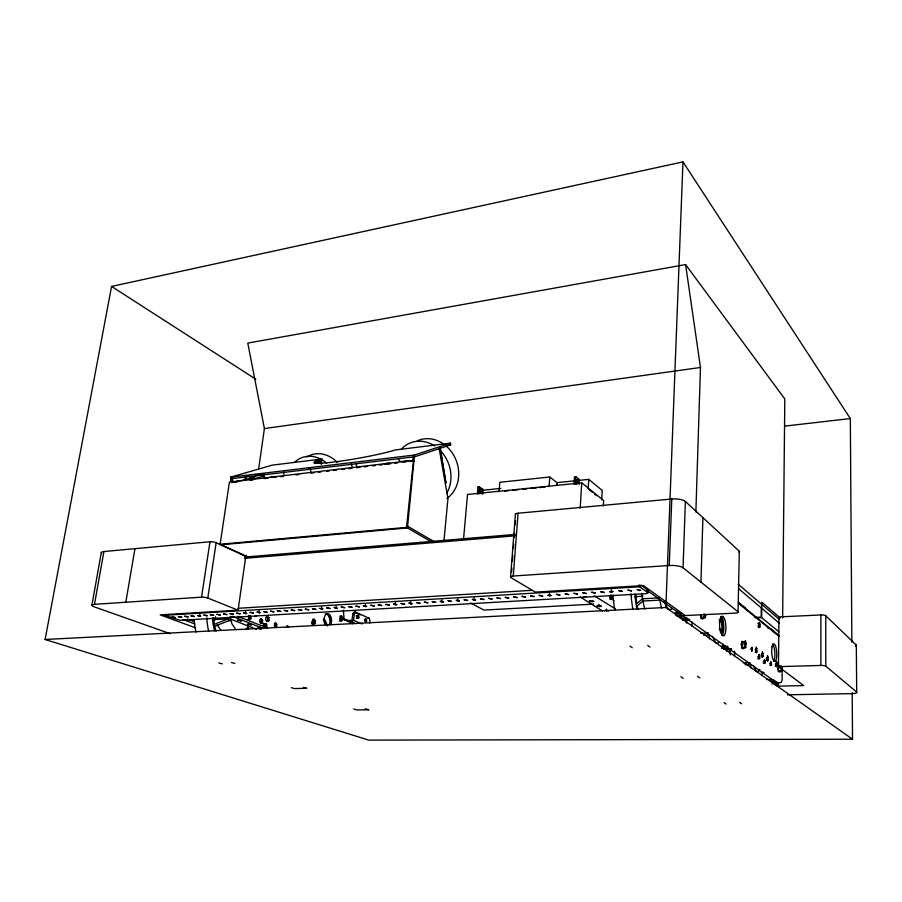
<?xml version="1.0" encoding="UTF-8"?>
<svg xmlns="http://www.w3.org/2000/svg" width="902" height="902" viewBox="0 0 902 902"><rect width="100%" height="100%" fill="white"/><g stroke="black" fill="none" stroke-linecap="round" stroke-linejoin="round"><path stroke-width="1.35" d="M787.547 694.799L851.15 693.649A7.498 1.432 1.6 0 0 856.697 692.071L825.815 666.195A4.036 0.846 1.6 0 0 820.876 665.451L820.888 614.972L778.967 616.9L778.449 666.646M245.603 613.574L243.393 612.796L246.753 613.416L245.603 613.574L245.603 611.522M741.624 645.764L742.166 642.957M782.632 618.005L784.808 398.955L685.599 264.579L247.791 343.098L264.399 428.574L258.649 468.95M782.124 668.946L782.124 680.164L781.233 682.543L776.836 682.837L646.621 590.088M366.629 621.185L365.964 618.941L364.758 619.144L365.096 621.478L366.629 621.185L365.795 621.715L365.163 620.779L365.964 618.941M766.508 679.533L770.725 679.432L770.703 681.348L773.172 681.709L778.189 685.159L778.753 683.693M773.172 681.709L773.194 679.792L770.725 679.432M199.725 616.258L197.482 615.502L200.819 616.111L199.725 616.258L199.748 614.239M358.849 617.712L358.173 615.446L357.361 617.295L358.004 618.242L358.849 617.712L356.527 618.321L358.004 618.242M761.299 607.959L761.153 617.137L754.568 617.453M778.866 631.851L761.638 617.599L761.863 602.198L780.253 618.017M738.05 611.748L683.062 567.798A10.677 2.988 2.4 0 0 669.25 565.498L513.283 576.028A4.995 1.342 4.4 0 0 511.13 577.697L535.348 592.107L643.385 585.567L685.261 615.559L734.938 613.157A4.86 1.206 2 0 0 738.05 611.748L739.313 551.246L685.362 501.456A10.508 3.428 2 0 0 671.787 499.009L518.086 513.227A4.916 1.545 4.3 0 0 515.504 514.749M266.834 626.123L266.056 623.722L264.805 623.936L265.177 626.45L266.834 626.123L265.819 626.71L263.666 625.097L263.982 623.496L264.951 624.308L264.76 625.56L263.226 625.402L263.542 624.071L266.056 623.722M268.943 620.587L269.01 617.69L267.488 616.055L266.518 616.393L267.623 618.738L267.217 621.128L268.943 620.587L267.048 621.67L265.628 619.775L265.876 617.306L267.488 616.055M276.666 626.112L276.711 624.116L275.674 622.989L274.512 623.237L274.997 626.507L276.666 626.112L275.369 626.856L274.411 625.56L274.58 623.857L275.674 622.989M262.527 622.718L262.595 620.26L261.287 618.873L260.227 619.167L261.174 621.162L260.825 623.181L262.527 622.718L260.915 623.632L259.708 622.03L259.911 619.945L261.287 618.873M250.891 618.682L250.948 616.63L249.854 615.468L248.693 616.359L248.512 618.096L249.527 619.437L250.891 618.682L247.937 619.527M700.955 582.083L702.906 517.635M695.87 512.032L700.471 367.475L685.599 264.579M683.062 567.798L685.362 501.456M852.525 739.223L665.856 607.474L682.972 161.886L111.566 286.43L45.1 639.484L368.749 740.114L852.525 739.223L852.21 692.815M669.25 565.498L671.787 499.009M647.997 592.839L639.687 586.807L164.829 615.265L179.994 620.305L646.599 593.617L647.997 592.839L648.098 590.449L640.882 585.026M601.713 499.855L602.232 490.44L588.735 479.379L579.084 480.371M603.314 506.067L603.618 500.475L581.734 482.841L467.529 494.454L463.538 539.193M588.172 488.974L588.735 479.379M579.061 484.509L579.366 479.582L575.803 476.707L574.495 476.842L574.033 484.261M580.2 508.097L581.734 482.841M575.341 484.126L575.803 476.707M556.827 485.445L557.019 482.638L549.769 477.011L499.821 482.277L499.065 491.669M549.115 486.584L549.769 477.011M721.69 634.388L721.882 631.592M513.283 576.028L518.086 513.227M510.577 576.976L515.403 514.343M511.558 572.139L511.874 567.967M512.415 561.021L512.832 555.463M513.373 548.506L513.689 544.346M514.23 537.389L514.546 533.229M515.189 524.885L515.504 520.713M341.632 616.01L340.054 616.979L340.02 619.618L341.306 621.106L342.636 619.956L342.828 617.723L341.632 616.01L340.144 616.089L341.351 618.276L340.798 620.689L339.299 620.959M478.612 493.946L479.233 486.787L478.026 486.911L477.406 494.07M482.75 494.251L483.156 489.504L479.233 486.787M315.305 623.305L315.52 621.004L314.257 619.223L312.723 619.313L314.009 621.568L313.411 624.06L315.305 623.305L313.885 624.5L312.52 622.966L312.566 620.238L314.257 619.223M444.032 540.163L447.944 498.58L439.195 448.632M412.89 461.012L413.319 456.931M431.303 541.798L406.52 527.377L413.477 460.336L229.412 482.085L220.122 544.267L247.791 556.94M369.64 623.102L369.967 620.384L369.2 618.253L355.591 612.108L354.114 612.187L352.93 613.473L351.96 620.283L346.368 620.599M351.893 622.053L353.539 620.272L354.407 613.394L355.591 612.108M311.686 624.037L312.081 621.275M312.701 624.534L313.287 620.373M195.542 627.86L160.218 614.871L238.072 610.192L245.772 556.32L216.142 542.733A4.409 1.161 8 0 0 209.974 541.764L103.899 551.539A8.524 2.063 8.8 0 0 101.543 553.208M245.953 558.056L246.347 555.271M357.316 618.017L356.978 615.649M230.619 481.465L230.698 477.147L272.145 465.161L321.811 459.028L322.104 460.584L319.612 461.317A44.57 3.653 -10.1 0 0 315.474 462.94M231.69 482.671L232.299 478.59L233.088 482.559M238.072 610.192L207.798 598.06L216.142 542.733M170.275 633.711L94.315 606.866A8.637 1.781 8.2 0 1 94.496 604.34L201.541 597.147L209.974 541.764M125.818 602.22L134.95 548.664M762.573 672.249L762.506 672.655A24.14 7.126 86.8 0 1 761.705 675.384M249.2 619.088L248.693 615.728M94.496 604.34L103.899 551.539M91.891 605.253L101.295 552.633M723.235 644.197L723.156 644.626A26.102 8.389 86.6 0 1 722.051 647.828M777.896 667.897L778.449 665.214L782.147 666.725L781.978 670.953L779.418 672.125L778.381 671.359L777.896 667.897L781.098 667.717L781.538 666.24M604.43 610.778L606.392 610.068L608.647 611.049M676.928 611.173L676.816 611.635A28.436 10.023 86.2 0 1 675.474 615.017M741.275 644.22L741.94 641.367L745.965 643.013L745.74 647.557L743.022 648.854L741.816 647.974L741.275 644.22L744.725 644.017L745.266 642.449M248.287 629.055L248.918 626.529M700.527 615.311L700.933 618.028L702.354 619.065L705.217 617.611L705.838 615.502M742.064 643.103L741.805 646.339M248.298 626.281L246.077 629.337M759.439 622.91L758.853 626.112L759.495 627.724L760.127 624.308L759.439 622.91L757.748 623.203M744.86 641.626L745.39 640.668L746.067 643.972L745.424 644.795M759.856 669.329L758.83 671.111L756.812 671.64M777.4 665.687L776.599 666.849L775.878 665.033L776.521 661.267L777.4 665.687L775.449 666.195L775.517 663.816L777.287 662.812M771.548 664.729L770.973 665.541L770.928 661.617L771.548 664.729L769.586 665.101M768.403 660.038L767.579 661.2L766.824 659.351L767.501 655.517L768.403 660.038L766.429 660.557L766.497 658.133L768.301 657.107M765.11 662.722L764.524 663.545L764.468 659.531L765.11 662.722L763.126 663.105M763.317 656.228L762.461 657.4L761.694 655.517L762.393 651.65L763.317 656.228L761.322 656.746L761.389 654.3L763.205 653.262M759.743 658.178L759.01 659.182L758.356 657.592L758.954 654.3L759.743 658.178L757.736 658.64M757.15 651.616L756.271 652.789L755.493 650.883L756.214 646.971L757.15 651.616L755.132 652.146M773.544 683.66L771.965 683.998M721.51 621.94L723.156 620.238M722.806 618.231L721.172 619.911L720.653 617.182M611.872 598.556L610.913 599.402L610.124 597.812L610.981 594.801L611.872 598.556L609.662 599.041M286.633 626.946L287.693 626.078L288.719 627.183M267.623 618.738L269.01 617.69M261.174 621.162L262.595 620.26M755.211 649.677L757.037 648.617M254.578 616.675L256.529 615.592M249.493 617.396L250.948 616.63M275.279 624.861L276.711 624.116M718.826 642.72L716.447 643.137M760.127 624.308L758.3 625.221L758.232 627.262L760.217 626.789M757.804 656.555L759.642 655.675M609.808 597.09L611.827 596.177M700.933 618.028L704.315 616.506L704.056 613.732M741.816 647.974L744.962 646.576L744.725 644.017M778.381 671.359L781.312 670.085L781.098 667.717M357.485 616.821L358.872 616.269M671.663 609.233L668.799 609.515M750.453 649.181L752.347 648.414L751.761 647.264L751.806 651.345L752.347 648.414M265.391 625.187L266.868 624.59M214.699 626.315L228.623 620.756L230.98 620.621M365.265 620.305L366.64 619.753M214.326 624.342L228.296 618.795L228.623 620.756M340.798 620.689L342.636 619.956M763.182 661.391L765.031 660.647M213.255 620.497L215.77 619.505L230.664 618.659L231.961 623.913L235.907 629.675M769.643 663.421L771.469 662.711M314.009 621.568L315.52 621.004M341.351 618.276L342.828 617.723M321.811 459.028L319.319 459.749A44.581 3.608 -10.1 0 0 332.793 462.14A44.581 3.608 -10.1 0 0 391.13 451.192L395.121 449.974L450.402 443.153L450.684 444.799L414.819 456.75L231.025 478.736M230.698 477.147L414.514 455.025L450.402 443.153M314.843 463.538L320.83 461.734L321.337 464.451M314.809 462.512L321.202 460.595L321.71 463.278M264.185 473.787A2.977 2.368 71.4 0 0 263.903 475.918L254.387 478.759A3.01 2.379 71.3 0 1 256.202 475.534L258.57 474.835M236.189 482.085A3.067 2.413 71.2 0 1 237.711 481.003L243.371 480.338L253.225 477.417A3.044 2.413 71.6 0 0 255.119 474.926M248.896 475.963L245.197 477.045A3.078 2.424 71.5 0 1 243.371 480.338M286.543 626.326L287.693 626.078M264.399 428.574L700.471 367.475M259.066 612.785L260.238 612.627L256.867 612.007L259.066 612.785L259.054 610.722M321.71 609.109L322.972 608.951L319.579 608.309L321.71 609.109L321.664 606.99M336.108 608.275L337.382 608.106L333.988 607.452L336.108 608.275L336.063 606.144M365.445 606.55L366.764 606.392L363.359 605.727L365.445 606.55L365.378 604.396M395.538 604.791L396.903 604.622L393.486 603.945L395.538 604.791L395.448 602.604M410.872 603.889L412.259 603.72L408.843 603.043L410.872 603.889L410.782 601.702M446.535 445.306L450.684 444.799M442.138 602.062L443.57 601.893L440.153 601.194L442.138 602.062L442.025 599.841M458.081 601.127L459.535 600.957L456.108 600.258L458.081 601.127L457.957 598.894M474.238 600.191L475.715 600.01L472.287 599.3L474.238 600.191L474.102 597.936M256.202 475.534L261.783 474.869M249.854 477.812L253.225 477.417M549.645 595.771L551.235 595.579L549.273 594.745L547.762 595.354L549.645 595.771L549.465 593.448M234.621 482.142L237.406 481.803M249.944 480.326L252.74 479.999M265.278 478.522L268.063 478.195M280.612 476.718L283.397 476.391M295.935 474.903L298.72 474.576M311.269 473.099L314.054 472.772M318.237 472.276L321.022 471.949M326.592 471.295L329.377 470.968M333.56 470.472L336.345 470.145M341.926 469.48L344.711 469.153M348.894 468.668L351.679 468.33M357.248 467.676L360.033 467.349M364.216 466.853L367.001 466.526M372.582 465.872L375.367 465.545M379.55 465.049L382.335 464.722M387.905 464.068L390.701 463.729M394.873 463.245L397.669 462.918M403.239 462.252L406.024 461.925M410.207 461.429L412.992 461.102M611.567 592.152L613.146 591.419L609.684 591.723L611.567 592.152L611.331 589.773M583.944 596.876L585.984 596.639M784.661 426.116L850.327 418.573L851.86 642.19M599.266 606.584L601.262 606.358L601.127 605.749L597.124 605.49L597.011 606.076L599.266 606.584L598.973 604.317M483.156 489.504L481.961 489.628L478.026 486.911M578.069 479.717L579.366 479.582M477.677 490.789L500.678 488.433M557.019 482.638L574.946 480.8M504.624 491.105L508.796 490.677M512.967 490.248L518.526 489.685M522.698 489.267L526.869 488.839M531.041 488.422L536.6 487.858M539.373 487.576L544.943 487.001M220.122 544.267L406.52 527.377M221.182 544.752L407.456 527.929L414.514 455.025M244.645 557.086L515.042 534.424M244.51 558.349L515.267 535.799M229.807 617.058L231.171 616.957L230.72 616.449M678.529 616.9L684.077 616.483M260.182 628.919L261.535 628.829L257.544 628.108L260.182 628.919L259.753 626.913M674.549 613.304L680.153 612.92M722.175 646.633L727.801 646.283M238.286 608.275L532.056 590.314M634.895 596.696L643.047 596.233M352.93 613.473L354.407 613.394M659.396 597.857L642.517 598.793L636.767 603.585L635.707 594.249M593.708 604.114L483.934 610.079L470.573 602.976M367.734 618.332L369.2 618.253M682.408 619.798L689.297 619.426M45.1 639.484L665.856 607.474M682.171 619.674L689.151 619.358M682.848 620.148L689.804 619.832M756.011 617.859L761.638 617.599M675.666 614.127L681.213 613.89M683.569 619.821L689.128 619.584M700.651 633.283L708.521 632.956M724.543 649.372L731.522 649.079M340.155 618.873L343.842 618.727L355.501 623.632M676.128 612.559L678.902 612.447M703.65 635.233L708.893 635.019L709.592 638.864M677.007 616.246L683.987 615.987M680.108 618.298L687.076 618.05M723.348 647.625L727.474 647.489M723.359 649.305L731.635 649.012M725.321 649.654L730.812 649.474M677.289 616.111L684.178 615.897M725.535 649.327L731.161 649.158M761.322 672.52L764.095 672.43M743.361 662.835L750.047 662.632M745.029 664.673L750.385 664.515L750.994 668.044M779.813 666.612L820.876 665.451M722.513 646.024L725.264 645.945M721.408 648.042L728.286 647.873M775.382 685.216L778.189 685.159M777.005 686.163L803.693 685.588L781.741 669.115M722.276 645.911L725.073 645.855M767.94 628.108L770.398 628.491L778.73 635.414M356.166 615.795L357.463 616.066M745.029 642.765L741.94 641.367M183.016 619.55L194.843 623.936M187.266 619.054L193.829 621.501M226.594 617.599L256.596 629.258M232.152 616.269L263.474 628.547M237.654 616.314L267.646 628.13M343.369 610.158L344.136 619.46L352.626 623.744M353.539 620.272L361.939 623.981M354.114 612.187L360.304 614.984M407.636 526.227L433.851 541.527M594.215 595.782L615.502 608.929M580.099 596.921L602.401 610.958M111.566 286.43L255.818 379.223M773.194 679.792L778.189 683.107M413.477 460.336L414.39 460.945M589.209 489.809L592.332 492.323M594.418 493.992L596.504 495.672M738.772 603.63L779.17 636.429M738.535 602.739L778.843 635.651M738.467 602.378L745.435 608.083M738.58 588.679L779.339 623.192M738.14 584.214L779.418 619.505M820.888 614.972A3.991 0.97 1.1 0 1 825.758 615.762L856.314 645.11L856.697 692.071M667.987 609.076L664.007 601.792M221.046 630.442L217.078 624.725M715.76 642.788L712.388 636.305M756.237 671.347L753.339 665.518M704.315 616.506L705.217 617.611M744.962 646.576L745.74 647.557M781.312 670.085L781.978 670.953M778.336 669.836L778.866 670.547M682.972 161.886L850.327 418.573M343.842 618.727L344.936 620.396M312.768 622.493L313.885 624.872M323.457 619.482L326.22 625.458M700.753 615.671L701.418 617.193M778.178 669.307L778.685 670.558M216.052 631.118L214.428 625.368L213.706 617.915M639.146 584.8L639.687 586.807M637.973 609.583L637.15 605.896L642.957 601.036L659.824 600.123L660.625 604.351A28.436 10.023 86.2 0 0 661.718 608.173M251.624 477.079L252.143 479.684M263.903 475.918L264.421 478.624M283.487 471.769L284.006 474.429M310.22 468.578L310.998 472.682M356.177 463.605L356.944 467.755M351.408 463.617L352.175 467.721M440.266 447.471L445.96 483.077L439.702 447.302M606.358 609.019L606.663 611.263M215.454 616.776L215.77 619.505M730.09 648.628L730.259 654.953M686.738 619.02L686.828 623.135M825.758 615.762L825.815 666.195M245.818 479.808A3.033 2.402 71.3 0 1 246.483 478.624M263.316 473.809A3.01 2.402 71.6 0 1 262.91 474.328M398.413 458.712A3.292 2.785 71.1 0 0 401.773 461.598L408.279 460.832A3.292 2.796 70.6 0 1 410.433 461.542M384.105 463.876A21.614 18.187 70.3 0 1 390.092 463.402M384.804 463.932A21.659 18.209 70.2 0 1 388.446 463.921M417.31 440.864A32.54 27.861 69.9 0 1 443.739 444.134M445.881 445.813A32.54 27.861 69.9 0 1 446.896 498.434M401.277 449.23A32.889 28.063 69.8 0 1 434.696 445.96M441.033 451.35A32.889 28.063 69.8 0 1 446.727 493.259M308.473 468.409A19.9 16.146 71.1 0 1 310.626 469.153M270.273 477.429A20.588 16.461 70.9 0 1 275.617 476.572M271.626 477.181A20.622 16.484 70.9 0 1 276.046 477.361M306.905 457.021A31.051 25.346 70.5 0 1 337.28 462.365M294.83 462.128A31.378 25.504 70.5 0 1 326.716 463.233M201.541 597.147A4.476 1.003 7.5 0 1 207.798 598.06M856.314 645.11A7.419 1.657 1.1 0 1 855.4 646.339M739.313 551.246A4.781 1.387 1.5 0 1 739.02 552.295M291.346 687.628A44.119 26.508 88.7 0 0 294.807 688.564L306.827 688.271A44.356 26.293 88.6 0 1 303.388 687.324M327.392 613.777A44.356 26.293 88.6 0 1 330.763 620.982M324.021 618.479A36.576 21.682 88.6 0 1 327.482 625.943M353.821 708.882A41.289 23.069 89.1 0 0 357.44 709.942L368.952 709.773A41.492 22.866 89 0 1 365.366 708.713M250.046 618.062A5.998 3.777 87.8 0 1 249.617 616.618M222.32 663.827A47.4 30.781 88 0 1 218.87 662.925M196.005 632.043A47.4 30.781 88 0 1 194.178 619.798M234.847 663.376A47.671 30.555 87.9 0 1 231.419 662.463M208.689 631.389A47.671 30.555 87.9 0 1 206.784 617.78M214.575 630.78A39.305 25.2 87.9 0 1 212.477 617.949M325.34 624.861A6.461 3.755 87.7 0 1 325.013 615.728A6.461 3.755 87.7 0 1 330.324 615.559A6.461 3.755 87.7 0 1 330.651 624.703M325.148 614.07A6.461 3.755 87.7 0 1 329.467 616.979A6.461 3.755 87.7 0 1 329.14 624.77M719.165 620.272A6.539 2.086 86.5 0 1 722.547 624.906A6.539 2.086 86.5 0 1 720.382 632.212M719.289 622.617A4.69 1.5 86.5 0 1 721.499 622.808A4.69 1.5 86.5 0 1 721.623 629.664A4.69 1.5 86.5 0 1 719.39 628.299M692.082 626.247A25.955 8.614 86.6 0 1 692.003 622.132M699.817 677.921A51.933 17.239 86.6 0 1 697.505 676.218M686.084 622.301A42.822 14.218 86.6 0 1 686.072 619.753M683.288 678.327A51.617 17.702 86.7 0 1 680.931 676.635M613.969 600.856A6.957 2.706 86.3 0 1 611.77 595.918M644.874 609.042A28.255 10.272 86.2 0 1 643.769 605.242L642.416 598.218A28.255 10.272 86.2 0 1 641.886 593.245M649.947 647.072A56.533 20.566 86.2 0 1 647.76 645.392M632.821 608.963A56.533 20.566 86.2 0 1 631.017 593.888M636.97 609.278A46.622 16.958 86.2 0 1 634.929 594.339M632.234 647.726A56.161 21.084 86.3 0 1 629.991 646.058M614.781 609.899A56.161 21.084 86.3 0 1 612.988 594.925M734.679 656.295A24.004 7.317 86.9 0 1 734.589 651.233M741.579 703.774A48.032 14.646 86.9 0 1 739.617 702.297M726.832 651.537A48.032 14.646 86.9 0 1 726.809 648.685M729.605 653.555A39.609 12.076 86.9 0 1 729.56 649.587M726.099 704A47.761 15.052 86.9 0 1 724.092 702.545M772.462 644.141A8.817 2.514 86.7 0 1 774.841 652.383A8.817 2.514 86.7 0 1 773.544 661.098M720.935 616.63A9.798 3.123 86.5 0 1 723.799 625.932A9.798 3.123 86.5 0 1 722.074 635.493M576.152 483.934A1.973 0.801 84.3 0 1 575.938 483.833M575.961 480.022A1.973 0.801 84.3 0 1 576.852 481.882A1.973 0.801 84.3 0 1 576.367 483.912M479.368 489.989A1.894 0.902 84.1 0 1 480.597 492.221A1.894 0.902 84.1 0 1 479.312 493.405M530.613 595.872L534.052 596.594L530.613 595.872M539.182 595.365L542.621 596.087L539.182 595.365M556.466 594.339L559.917 595.072L556.466 594.339M565.204 593.832L568.655 594.565L565.204 593.832M573.999 593.313L577.449 594.046L573.999 593.313M582.861 592.783L586.3 593.527L582.861 592.783M589.513 600.664L589.401 601.273L591.701 601.781L593.708 601.555L593.561 600.935L589.513 600.664M591.78 592.264L595.219 593.009L591.78 592.264M600.766 591.735L604.205 592.479L600.766 591.735M618.907 590.663L622.357 591.419L618.907 590.663M628.085 590.122L631.524 590.878L628.085 590.122M637.319 589.581L639.033 590.539L640.758 590.336L637.319 589.581M175.405 617.599L172.079 617.002L175.405 617.599M181.708 617.227L178.37 616.63L181.708 617.227M188.044 616.855L184.707 616.258L188.044 616.855M194.415 616.483L191.077 615.886L194.415 616.483M207.268 615.728L203.92 615.119L207.268 615.728M213.751 615.344L210.403 614.736L213.751 615.344M220.28 614.972L216.931 614.352L220.28 614.972M226.842 614.589L223.482 613.969L226.842 614.589M233.438 614.194L230.078 613.586L233.438 614.194M240.079 613.811L236.719 613.191L240.079 613.811M253.473 613.022L250.113 612.402L253.473 613.022M267.037 612.232L263.666 611.601L267.037 612.232M273.881 611.827L270.51 611.195L273.881 611.827M280.77 611.421L277.388 610.789L280.77 611.421M287.693 611.015L284.322 610.383L287.693 611.015M294.661 610.609L291.278 609.977L294.661 610.609M301.674 610.203L298.291 609.56L301.674 610.203M308.732 609.786L305.338 609.143L308.732 609.786M315.824 609.369L312.442 608.726L315.824 609.369M238.816 620.069L237.406 620.249L241.499 620.993L238.816 620.069M330.155 608.534L326.761 607.88L330.155 608.534M344.665 607.677L341.272 607.023L344.665 607.677M351.983 607.249L348.589 606.595L351.983 607.249M359.357 606.821L355.952 606.167L359.357 606.821M374.229 605.952L370.823 605.287L374.229 605.952M381.738 605.513L378.333 604.847L381.738 605.513M389.292 605.073L385.887 604.396L389.292 605.073M404.558 604.171L401.142 603.494L404.558 604.171M248.975 624.049L247.576 624.218L251.613 624.951L248.975 624.049M420.005 603.269L416.589 602.592L420.005 603.269M427.819 602.807L424.391 602.13L427.819 602.807M435.666 602.356L432.25 601.668L435.666 602.356M451.53 601.42L448.102 600.732L451.53 601.42M467.597 600.484L464.169 599.785L467.597 600.484M483.878 599.526L480.45 598.827L483.878 599.526M492.109 599.041L488.67 598.342L492.109 599.041M500.385 598.556L496.957 597.857L500.385 598.556M508.717 598.071L505.289 597.361L508.717 598.071M517.105 597.586L513.666 596.865L517.105 597.586M525.55 597.09L522.111 596.369L525.55 597.09M772.089 646.678A8.817 2.503 86.7 0 0 774.164 661.234A8.817 2.503 86.7 0 0 776.498 650.015A8.817 2.503 86.7 0 0 772.089 646.678M720.134 619.268A9.809 3.112 86.5 0 0 722.547 635.538A9.809 3.112 86.5 0 0 725.603 623.259A9.809 3.112 86.5 0 0 720.134 619.268M576.603 480.743A1.973 0.801 84.3 0 0 577.46 483.81A1.973 0.801 84.3 0 0 578.013 481.003A1.973 0.801 84.3 0 0 576.603 480.743M480.067 490.654A1.894 0.902 84.1 0 0 480.98 493.597A1.894 0.902 84.1 0 0 481.645 490.891A1.894 0.902 84.1 0 0 480.067 490.654"/></g></svg>
